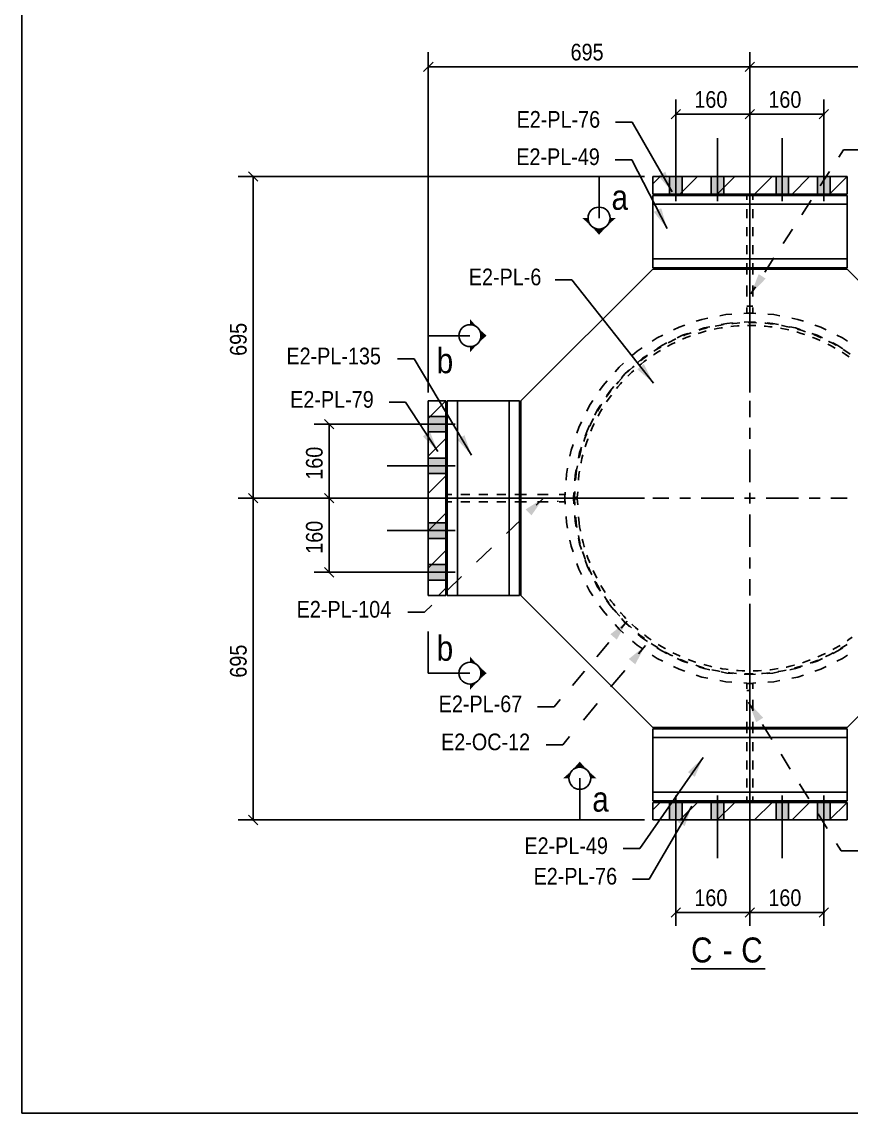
# Model space of a CAD drawing. Header units: millimetres. Extents: x 67 to 383, y 106 to 148.
# Drawn here: x 233.08 to 249.11, y 106.12 to 127.19 of the extents above; entities that cross this region are included whole.
import ezdxf

# ---------------------------------------------------------------- set-up
doc = ezdxf.new("R2010")
doc.units = ezdxf.units.MM
doc.linetypes.add('XKITLINE00', pattern=[0])
doc.styles.add('ARIAL', font='ARIAL.TTF')

msp = doc.modelspace()

# ---------------------------------------------------------------- linework, layer by layer
at = {"color": 5, "linetype": 'XKITLINE00'}
for p, q in [((233.084, 106.116), (233.084, 147.943)), ((299.851, 106.116), (233.084, 106.116))]:
    msp.add_line(p, q, dxfattribs=at)
at = {"linetype": 'XKITLINE00'}
for p, q in [((240.938, 120.026), (240.938, 126.601)), ((247.15, 120.026), (247.15, 126.601)), ((247.15, 120.026), (247.15, 126.601)), ((241.029, 126.407), (240.847, 126.225)), ((240.938, 126.316), (247.15, 126.316)), ((247.241, 126.407), (247.059, 126.225)), ((247.241, 126.407), (247.059, 126.225)), ((247.15, 126.316), (253.362, 126.316)), ((245.72, 124.905), (245.72, 125.687)), ((247.15, 120.026), (247.15, 125.687)), ((247.15, 120.026), (247.15, 125.687)), ((248.58, 124.905), (248.58, 125.687)), ((245.811, 125.493), (245.629, 125.311)), ((245.72, 125.402), (247.15, 125.402)), ((247.241, 125.493), (247.059, 125.311)), ((247.241, 125.493), (247.059, 125.311)), ((247.15, 125.402), (248.58, 125.402)), ((248.671, 125.493), (248.489, 125.311)), ((244.874, 125.246), (244.553, 125.246)), ((245.65, 123.903), (244.874, 125.246)), ((244.868, 124.524), (244.546, 124.524)), ((245.549, 123.194), (244.868, 124.524)), ((248.866, 124.572), (248.956, 124.711)), ((248.956, 124.711), (249.277, 124.711)), ((245.112, 124.2), (237.267, 124.2)), ((237.462, 124.291), (237.644, 124.109)), ((237.553, 117.988), (237.553, 124.2)), ((244.236, 124.2), (245.04, 124.2)), ((244.236, 124.2), (244.236, 123.396)), ((248.509, 124.017), (248.688, 124.294)), ((247.093, 123.859), (247.207, 123.859)), ((247.093, 123.833), (247.093, 123.746)), ((247.207, 123.833), (247.207, 123.746)), ((248.152, 123.461), (248.331, 123.739)), ((247.093, 123.571), (247.093, 123.397)), ((247.207, 123.571), (247.207, 123.397)), ((247.093, 123.223), (247.093, 123.049)), ((247.207, 123.223), (247.207, 123.049)), ((247.795, 122.905), (247.973, 123.183)), ((247.093, 122.875), (247.093, 122.7)), ((247.207, 122.875), (247.207, 122.7)), ((247.438, 122.35), (247.616, 122.628)), ((247.093, 122.526), (247.093, 122.439)), ((247.093, 122.412), (247.093, 122.306)), ((247.207, 122.526), (247.207, 122.439)), ((247.207, 122.412), (247.207, 122.306)), ((243.713, 122.204), (243.391, 122.204)), ((245.287, 120.212), (243.713, 122.204)), ((247.093, 122.094), (247.093, 121.882)), ((247.17, 121.933), (247.259, 122.072)), ((247.207, 122.094), (247.207, 121.882)), ((247.093, 121.697), (247.207, 121.697)), ((247.093, 121.669), (247.093, 121.563)), ((247.207, 121.669), (247.207, 121.563)), ((246.114, 121.404), (246.224, 121.441)), ((246.224, 121.441), (246.339, 121.464)), ((246.568, 121.51), (246.683, 121.533)), ((246.705, 121.364), (246.596, 121.342)), ((246.683, 121.533), (246.8, 121.54)), ((246.816, 121.371), (246.705, 121.364)), ((246.799, 121.361), (246.825, 121.364)), ((246.825, 121.364), (246.904, 121.37)), ((246.904, 121.37), (246.959, 121.374)), ((247.033, 121.556), (247.15, 121.563)), ((247.15, 121.393), (247.039, 121.386)), ((247.093, 121.563), (247.207, 121.563)), ((247.12, 121.379), (247.143, 121.379)), ((247.143, 121.379), (247.222, 121.378)), ((247.15, 121.563), (247.266, 121.556)), ((247.261, 121.386), (247.15, 121.393)), ((247.222, 121.378), (247.281, 121.376)), ((247.441, 121.366), (247.46, 121.365)), ((247.46, 121.365), (247.539, 121.357)), ((247.594, 121.364), (247.483, 121.371)), ((247.5, 121.54), (247.616, 121.533)), ((247.703, 121.342), (247.594, 121.364)), ((247.616, 121.533), (247.731, 121.51)), ((247.96, 121.464), (248.075, 121.441)), ((248.075, 121.441), (248.186, 121.404)), ((245.677, 121.239), (245.782, 121.291)), ((245.782, 121.291), (245.892, 121.329)), ((245.952, 121.17), (245.847, 121.134)), ((245.901, 121.141), (245.975, 121.169)), ((245.975, 121.169), (246.016, 121.184)), ((246.217, 121.189), (246.152, 121.17)), ((246.269, 121.277), (246.163, 121.241)), ((246.169, 121.234), (246.201, 121.244)), ((246.201, 121.244), (246.278, 121.265)), ((246.293, 121.21), (246.217, 121.189)), ((246.378, 121.299), (246.269, 121.277)), ((246.278, 121.265), (246.324, 121.277)), ((246.307, 121.214), (246.293, 121.21)), ((246.521, 121.263), (246.463, 121.251)), ((246.481, 121.312), (246.511, 121.318)), ((246.511, 121.318), (246.589, 121.332)), ((246.598, 121.276), (246.521, 121.263)), ((246.589, 121.332), (246.639, 121.34)), ((246.622, 121.28), (246.598, 121.276)), ((246.831, 121.307), (246.781, 121.302)), ((246.909, 121.314), (246.831, 121.307)), ((246.941, 121.316), (246.909, 121.314)), ((247.143, 121.322), (247.102, 121.322)), ((247.221, 121.322), (247.143, 121.322)), ((247.263, 121.32), (247.221, 121.322)), ((247.455, 121.308), (247.423, 121.311)), ((247.533, 121.3), (247.455, 121.308)), ((247.583, 121.294), (247.533, 121.3)), ((247.539, 121.357), (247.601, 121.349)), ((247.765, 121.265), (247.742, 121.269)), ((247.76, 121.324), (247.775, 121.321)), ((247.841, 121.25), (247.765, 121.265)), ((247.775, 121.321), (247.853, 121.305)), ((247.9, 121.237), (247.841, 121.25)), ((247.853, 121.305), (247.917, 121.291)), ((248.031, 121.277), (247.922, 121.299)), ((248.136, 121.241), (248.031, 121.277)), ((248.069, 121.193), (248.056, 121.197)), ((248.144, 121.171), (248.069, 121.193)), ((248.073, 121.251), (248.084, 121.248)), ((248.084, 121.248), (248.161, 121.225)), ((248.209, 121.149), (248.144, 121.171)), ((248.161, 121.225), (248.227, 121.203)), ((248.453, 121.134), (248.347, 121.17)), ((248.378, 121.149), (248.386, 121.146)), ((248.407, 121.329), (248.518, 121.291)), ((248.518, 121.291), (248.623, 121.239)), ((240.938, 121.126), (240.938, 120.321)), ((240.938, 121.126), (241.742, 121.126)), ((245.265, 121.019), (245.362, 121.084)), ((245.447, 120.937), (245.355, 120.875)), ((245.362, 121.084), (245.467, 121.136)), ((245.547, 120.986), (245.447, 120.937)), ((245.637, 120.959), (245.568, 120.923)), ((245.574, 120.991), (245.611, 121.01)), ((245.611, 121.01), (245.682, 121.045)), ((245.704, 120.992), (245.637, 120.959)), ((245.682, 121.045), (245.718, 121.062)), ((245.847, 121.134), (245.747, 121.085)), ((245.922, 121.088), (245.85, 121.059)), ((245.866, 121.126), (245.901, 121.141)), ((245.995, 121.116), (245.922, 121.088)), ((246, 121.118), (245.995, 121.116)), ((248.365, 121.093), (248.361, 121.095)), ((248.437, 121.064), (248.365, 121.093)), ((248.386, 121.146), (248.459, 121.116)), ((248.509, 121.033), (248.437, 121.064)), ((248.553, 121.085), (248.453, 121.134)), ((248.459, 121.116), (248.527, 121.087)), ((248.72, 120.93), (248.654, 120.964)), ((248.672, 121.018), (248.676, 121.016)), ((248.676, 121.016), (248.746, 120.98)), ((248.746, 120.98), (248.814, 120.943)), ((248.852, 120.937), (248.752, 120.986)), ((248.832, 121.136), (248.937, 121.084)), ((248.945, 120.875), (248.852, 120.937)), ((248.937, 121.084), (249.035, 121.019)), ((244.885, 120.747), (244.973, 120.824)), ((244.973, 120.824), (245.071, 120.889)), ((245.17, 120.751), (245.077, 120.689)), ((245.138, 120.718), (245.164, 120.737)), ((245.3, 120.762), (245.285, 120.752)), ((245.297, 120.828), (245.335, 120.853)), ((245.365, 120.805), (245.3, 120.762)), ((245.335, 120.853), (245.402, 120.894)), ((245.421, 120.839), (245.365, 120.805)), ((245.402, 120.894), (245.433, 120.912)), ((245.568, 120.923), (245.56, 120.919)), ((248.788, 120.892), (248.72, 120.93)), ((248.796, 120.888), (248.788, 120.892)), ((248.988, 120.77), (248.934, 120.805)), ((248.952, 120.86), (248.953, 120.86)), ((248.953, 120.86), (249.02, 120.817)), ((249.053, 120.726), (248.988, 120.77)), ((249.02, 120.817), (249.085, 120.772)), ((249.068, 120.715), (249.053, 120.726)), ((249.085, 120.772), (249.087, 120.772)), ((240.666, 120.677), (240.344, 120.677)), ((241.771, 118.817), (240.666, 120.677)), ((244.545, 120.428), (244.622, 120.516)), ((244.622, 120.516), (244.71, 120.593)), ((244.833, 120.464), (244.891, 120.518)), ((244.891, 120.518), (244.913, 120.536)), ((245.077, 120.689), (244.993, 120.616)), ((245.048, 120.577), (245.028, 120.56)), ((245.036, 120.639), (245.075, 120.67)), ((245.109, 120.625), (245.048, 120.577)), ((245.075, 120.67), (245.138, 120.718)), ((245.154, 120.659), (245.109, 120.625)), ((244.664, 120.295), (244.681, 120.313)), ((244.742, 120.396), (244.669, 120.312)), ((244.826, 120.469), (244.742, 120.396)), ((244.815, 120.368), (244.79, 120.343)), ((244.794, 120.427), (244.833, 120.464)), ((244.871, 120.423), (244.815, 120.368)), ((244.906, 120.454), (244.871, 120.423)), ((244.248, 120.067), (244.313, 120.165)), ((244.313, 120.165), (244.39, 120.252)), ((244.522, 120.145), (244.448, 120.061)), ((244.574, 120.193), (244.611, 120.236)), ((244.602, 120.139), (244.574, 120.105)), ((244.653, 120.198), (244.602, 120.139)), ((244.611, 120.236), (244.664, 120.295)), ((244.679, 120.227), (244.653, 120.198)), ((244.376, 119.939), (244.412, 119.988)), ((244.412, 119.891), (244.382, 119.847)), ((244.448, 120.061), (244.387, 119.968)), ((244.412, 119.988), (244.459, 120.052)), ((244.457, 119.955), (244.412, 119.891)), ((244.475, 119.978), (244.457, 119.955)), ((244.459, 120.052), (244.472, 120.068)), ((240.5, 119.84), (240.179, 119.84)), ((241.122, 118.892), (240.5, 119.84)), ((244.002, 119.671), (244.054, 119.776)), ((244.054, 119.776), (244.119, 119.873)), ((244.201, 119.691), (244.152, 119.591)), ((244.263, 119.783), (244.201, 119.691)), ((244.204, 119.668), (244.236, 119.723)), ((244.236, 119.723), (244.278, 119.791)), ((244.285, 119.694), (244.246, 119.627)), ((244.278, 119.791), (244.287, 119.805)), ((244.295, 119.711), (244.285, 119.694)), ((247.15, 119.865), (247.15, 119.552)), ((238.93, 119.509), (239.112, 119.327)), ((243.847, 119.356), (243.898, 119.461)), ((244.087, 119.443), (244.122, 119.514)), ((244.122, 119.514), (244.128, 119.526)), ((244.246, 119.627), (244.216, 119.572)), ((240.205, 119.418), (238.735, 119.418)), ((239.021, 117.988), (239.021, 119.418)), ((243.809, 119.246), (243.847, 119.356)), ((244.004, 119.291), (243.968, 119.186)), ((244.053, 119.391), (244.004, 119.291)), ((244.058, 119.381), (244.087, 119.443)), ((244.105, 119.347), (244.077, 119.282)), ((244.138, 119.418), (244.105, 119.347)), ((244.143, 119.428), (244.138, 119.418)), ((247.15, 119.344), (247.15, 119.135)), ((243.94, 119.082), (243.964, 119.15)), ((243.964, 119.15), (243.992, 119.224)), ((243.991, 119.056), (243.967, 118.982)), ((244.017, 119.13), (243.991, 119.056)), ((243.992, 119.224), (243.995, 119.233)), ((244.018, 119.132), (244.017, 119.13)), ((243.674, 118.799), (243.696, 118.913)), ((243.696, 118.913), (243.734, 119.024)), ((243.861, 118.869), (243.839, 118.76)), ((243.851, 118.773), (243.869, 118.846)), ((243.897, 118.975), (243.861, 118.869)), ((243.869, 118.846), (243.89, 118.923)), ((243.89, 118.923), (243.892, 118.928)), ((243.967, 118.982), (243.966, 118.979)), ((247.15, 118.927), (247.15, 118.301)), ((243.888, 118.68), (243.886, 118.668)), ((243.905, 118.756), (243.888, 118.68)), ((243.922, 118.825), (243.905, 118.756)), ((243.598, 118.338), (243.605, 118.455)), ((243.605, 118.455), (243.628, 118.569)), ((243.774, 118.433), (243.767, 118.321)), ((243.796, 118.542), (243.774, 118.433)), ((243.783, 118.343), (243.791, 118.457)), ((243.791, 118.457), (243.803, 118.535)), ((243.803, 118.535), (243.817, 118.613)), ((243.817, 118.613), (243.817, 118.615)), ((243.847, 118.449), (243.84, 118.337)), ((243.857, 118.51), (243.847, 118.449)), ((243.847, 118.449), (243.847, 118.449)), ((245.112, 117.988), (237.267, 117.988)), ((245.112, 117.988), (237.267, 117.988)), ((237.462, 118.079), (237.644, 117.897)), ((237.462, 118.079), (237.644, 117.897)), ((237.553, 111.776), (237.553, 117.988)), ((245.112, 117.988), (238.735, 117.988)), ((245.112, 117.988), (238.735, 117.988)), ((238.93, 118.079), (239.112, 117.897)), ((238.93, 118.079), (239.112, 117.897)), ((239.021, 116.558), (239.021, 117.988)), ((241.278, 117.917), (241.278, 118.059)), ((241.305, 118.059), (241.392, 118.059)), ((241.566, 118.059), (241.741, 118.059)), ((241.915, 118.059), (242.089, 118.059)), ((242.263, 118.059), (242.437, 118.059)), ((242.611, 118.059), (242.699, 118.059)), ((242.712, 118.021), (242.712, 117.917)), ((242.725, 118.059), (242.832, 118.059)), ((243.165, 117.992), (243.021, 117.855)), ((243.044, 118.059), (243.256, 118.059)), ((243.468, 118.059), (243.574, 118.059)), ((243.574, 118.059), (243.574, 117.917)), ((243.575, 117.988), (243.582, 118.105)), ((243.582, 117.871), (243.575, 117.988)), ((243.752, 118.099), (243.745, 117.988)), ((243.752, 117.877), (243.745, 117.988)), ((243.76, 118.001), (243.768, 118.115)), ((243.76, 118.001), (243.816, 118.001)), ((243.824, 118.113), (243.816, 118.001)), ((245.586, 117.988), (245.273, 117.988)), ((246.003, 117.988), (245.794, 117.988)), ((246.837, 117.988), (246.211, 117.988)), ((247.254, 117.988), (247.045, 117.988)), ((247.15, 118.092), (247.15, 117.884)), ((248.088, 117.988), (247.463, 117.988)), ((248.505, 117.988), (248.297, 117.988)), ((249.027, 117.988), (248.714, 117.988)), ((241.305, 117.917), (241.392, 117.917)), ((241.566, 117.917), (241.741, 117.917)), ((241.915, 117.917), (242.089, 117.917)), ((242.263, 117.917), (242.437, 117.917)), ((242.611, 117.917), (242.699, 117.917)), ((242.725, 117.917), (242.832, 117.917)), ((243.044, 117.917), (243.256, 117.917)), ((243.44, 117.917), (243.44, 117.936)), ((243.468, 117.917), (243.574, 117.917)), ((243.816, 117.975), (243.76, 117.975)), ((243.768, 117.857), (243.76, 117.975)), ((243.816, 117.975), (243.825, 117.859)), ((242.733, 117.579), (242.445, 117.304)), ((243.605, 117.521), (243.598, 117.638)), ((243.774, 117.544), (243.767, 117.655)), ((243.793, 117.505), (243.785, 117.623)), ((243.841, 117.629), (243.849, 117.514)), ((247.15, 117.675), (247.15, 117.05)), ((243.628, 117.407), (243.605, 117.521)), ((243.774, 117.544), (243.796, 117.434)), ((243.805, 117.427), (243.793, 117.505)), ((243.793, 117.505), (243.793, 117.505)), ((243.806, 117.426), (243.805, 117.427)), ((243.849, 117.514), (243.861, 117.436)), ((243.861, 117.436), (243.875, 117.359)), ((243.875, 117.359), (243.876, 117.355)), ((243.696, 117.063), (243.674, 117.177)), ((243.853, 117.193), (243.836, 117.268)), ((243.839, 117.216), (243.861, 117.107)), ((243.873, 117.116), (243.853, 117.193)), ((243.911, 117.198), (243.928, 117.131)), ((242.158, 117.028), (241.87, 116.752)), ((243.734, 116.952), (243.696, 117.063)), ((243.861, 117.107), (243.897, 117.001)), ((243.874, 117.111), (243.873, 117.116)), ((243.942, 116.888), (243.919, 116.957)), ((243.928, 117.131), (243.949, 117.056)), ((243.949, 117.056), (243.952, 117.042)), ((243.847, 116.62), (243.809, 116.731)), ((243.969, 116.813), (243.942, 116.888)), ((243.968, 116.791), (244.004, 116.685)), ((243.972, 116.805), (243.969, 116.813)), ((244.002, 116.889), (244.022, 116.833)), ((244.022, 116.833), (244.05, 116.76)), ((244.05, 116.76), (244.059, 116.739)), ((247.15, 116.841), (247.15, 116.632)), ((240.205, 116.558), (238.735, 116.558)), ((238.93, 116.649), (239.112, 116.467)), ((243.898, 116.515), (243.847, 116.62)), ((244.004, 116.685), (244.053, 116.585)), ((244.059, 116.593), (244.032, 116.656)), ((244.093, 116.52), (244.059, 116.593)), ((244.098, 116.509), (244.093, 116.52)), ((244.122, 116.591), (244.144, 116.545)), ((244.144, 116.545), (244.179, 116.475)), ((241.582, 116.477), (241.295, 116.201)), ((244.054, 116.2), (244.002, 116.305)), ((244.152, 116.385), (244.201, 116.286)), ((244.203, 116.309), (244.172, 116.366)), ((244.179, 116.475), (244.193, 116.447)), ((244.244, 116.241), (244.203, 116.309)), ((244.271, 116.306), (244.292, 116.27)), ((247.15, 116.424), (247.15, 116.111)), ((244.119, 116.103), (244.054, 116.2)), ((244.201, 116.286), (244.263, 116.193)), ((244.252, 116.227), (244.244, 116.241)), ((244.292, 116.27), (244.333, 116.203)), ((244.333, 116.203), (244.356, 116.169)), ((244.374, 116.041), (244.339, 116.091)), ((241.007, 115.926), (240.863, 115.788)), ((244.313, 115.812), (244.248, 115.909)), ((244.42, 115.976), (244.374, 116.041)), ((244.387, 116.008), (244.448, 115.915)), ((244.432, 115.96), (244.42, 115.976)), ((244.447, 116.036), (244.466, 116.01)), ((244.448, 115.915), (244.522, 115.832)), ((244.466, 116.01), (244.513, 115.948)), ((244.513, 115.948), (244.544, 115.908)), ((247.15, 115.95), (247.15, 109.733)), ((247.15, 115.95), (247.15, 109.733)), ((240.863, 115.788), (240.542, 115.788)), ((244.39, 115.724), (244.313, 115.812)), ((244.568, 115.789), (244.531, 115.834)), ((244.62, 115.729), (244.568, 115.789)), ((244.636, 115.712), (244.62, 115.729)), ((244.647, 115.785), (244.663, 115.767)), ((244.663, 115.767), (244.715, 115.71)), ((244.715, 115.71), (244.756, 115.667)), ((244.622, 115.46), (244.545, 115.548)), ((244.71, 115.383), (244.622, 115.46)), ((244.778, 115.616), (244.661, 115.478)), ((244.669, 115.664), (244.742, 115.58)), ((244.742, 115.58), (244.826, 115.507)), ((244.785, 115.557), (244.747, 115.595)), ((244.843, 115.503), (244.785, 115.557)), ((244.863, 115.484), (244.843, 115.503)), ((244.871, 115.554), (244.882, 115.544)), ((244.882, 115.544), (244.94, 115.492)), ((244.94, 115.492), (244.991, 115.447)), ((240.938, 114.61), (240.938, 115.414)), ((245.023, 115.347), (244.985, 115.378)), ((244.993, 115.36), (245.077, 115.287)), ((245.086, 115.297), (245.023, 115.347)), ((245.077, 115.287), (245.17, 115.225)), ((245.111, 115.279), (245.086, 115.297)), ((245.116, 115.346), (245.12, 115.342)), ((245.12, 115.342), (245.183, 115.296)), ((245.183, 115.296), (245.246, 115.251)), ((249.028, 115.234), (249.064, 115.258)), ((249.064, 115.258), (249.128, 115.304)), ((244.426, 115.202), (244.191, 114.927)), ((244.973, 115.152), (244.885, 115.229)), ((245.071, 115.087), (244.973, 115.152)), ((245.131, 115.143), (244.998, 114.983)), ((245.28, 115.159), (245.242, 115.185)), ((245.347, 115.116), (245.28, 115.159)), ((245.377, 115.098), (245.347, 115.116)), ((245.355, 115.101), (245.447, 115.039)), ((245.38, 115.162), (245.444, 115.123)), ((245.444, 115.123), (245.511, 115.084)), ((245.447, 115.039), (245.547, 114.99)), ((245.511, 115.084), (245.519, 115.08)), ((248.752, 114.99), (248.852, 115.039)), ((248.754, 115.065), (248.8, 115.091)), ((248.8, 115.091), (248.868, 115.131)), ((248.852, 115.039), (248.945, 115.101)), ((248.868, 115.131), (248.893, 115.146)), ((248.897, 115.082), (248.896, 115.081)), ((248.965, 115.124), (248.897, 115.082)), ((249.031, 115.167), (248.965, 115.124)), ((249.032, 115.167), (249.031, 115.167)), ((245.362, 114.892), (245.265, 114.957)), ((245.467, 114.84), (245.362, 114.892)), ((245.553, 114.996), (245.516, 115.017)), ((245.624, 114.96), (245.553, 114.996)), ((245.659, 114.943), (245.624, 114.96)), ((245.661, 115.005), (245.72, 114.976)), ((245.72, 114.976), (245.791, 114.943)), ((245.747, 114.892), (245.847, 114.842)), ((245.791, 114.943), (245.806, 114.937)), ((245.84, 114.86), (245.805, 114.875)), ((245.914, 114.83), (245.84, 114.86)), ((245.847, 114.842), (245.952, 114.807)), ((245.954, 114.815), (245.914, 114.83)), ((245.955, 114.875), (246.008, 114.855)), ((246.008, 114.855), (246.082, 114.83)), ((246.082, 114.83), (246.107, 114.821)), ((248.164, 114.812), (248.231, 114.834)), ((248.231, 114.834), (248.305, 114.86)), ((248.305, 114.86), (248.316, 114.864)), ((248.399, 114.835), (248.325, 114.807)), ((248.347, 114.807), (248.453, 114.842)), ((248.466, 114.863), (248.399, 114.835)), ((248.453, 114.842), (248.553, 114.892)), ((248.465, 114.924), (248.522, 114.949)), ((248.522, 114.949), (248.593, 114.982)), ((248.593, 114.982), (248.611, 114.991)), ((248.617, 114.931), (248.613, 114.929)), ((248.689, 114.966), (248.617, 114.931)), ((248.756, 115.002), (248.689, 114.966)), ((248.937, 114.892), (248.832, 114.84)), ((249.035, 114.957), (248.937, 114.892)), ((243.956, 114.651), (243.721, 114.375)), ((244.732, 114.664), (244.465, 114.345)), ((245.782, 114.685), (245.677, 114.737)), ((245.892, 114.647), (245.782, 114.685)), ((246.139, 114.751), (246.106, 114.762)), ((246.215, 114.728), (246.139, 114.751)), ((246.163, 114.735), (246.269, 114.699)), ((246.26, 114.716), (246.215, 114.728)), ((246.261, 114.775), (246.306, 114.762)), ((246.269, 114.699), (246.378, 114.677)), ((246.306, 114.762), (246.382, 114.743)), ((246.382, 114.743), (246.417, 114.736)), ((246.447, 114.671), (246.416, 114.678)), ((246.525, 114.655), (246.447, 114.671)), ((246.574, 114.646), (246.525, 114.655)), ((246.574, 114.704), (246.612, 114.697)), ((246.596, 114.634), (246.705, 114.612)), ((246.612, 114.697), (246.689, 114.686)), ((246.689, 114.686), (246.733, 114.68)), ((246.76, 114.619), (246.733, 114.623)), ((246.839, 114.611), (246.76, 114.619)), ((246.893, 114.664), (246.922, 114.662)), ((246.922, 114.662), (247.001, 114.657)), ((247.001, 114.657), (247.054, 114.655)), ((247.215, 114.655), (247.235, 114.655)), ((247.235, 114.655), (247.313, 114.658)), ((247.313, 114.658), (247.376, 114.662)), ((247.536, 114.619), (247.474, 114.613)), ((247.536, 114.676), (247.547, 114.677)), ((247.547, 114.677), (247.624, 114.688)), ((247.594, 114.612), (247.703, 114.634)), ((247.624, 114.688), (247.695, 114.699)), ((247.711, 114.644), (247.695, 114.641)), ((247.789, 114.658), (247.711, 114.644)), ((247.853, 114.671), (247.789, 114.658)), ((247.853, 114.729), (247.855, 114.729)), ((247.855, 114.729), (247.931, 114.747)), ((247.922, 114.677), (248.031, 114.699)), ((247.931, 114.747), (248.007, 114.766)), ((248.007, 114.766), (248.01, 114.767)), ((248.022, 114.711), (248.01, 114.708)), ((248.098, 114.732), (248.022, 114.711)), ((248.031, 114.699), (248.136, 114.735)), ((248.164, 114.752), (248.098, 114.732)), ((248.325, 114.807), (248.316, 114.804)), ((248.518, 114.685), (248.407, 114.647)), ((248.623, 114.737), (248.518, 114.685)), ((240.938, 114.61), (241.742, 114.61)), ((246.224, 114.535), (246.114, 114.572)), ((246.339, 114.512), (246.224, 114.535)), ((246.683, 114.443), (246.568, 114.466)), ((246.8, 114.436), (246.683, 114.443)), ((246.705, 114.612), (246.816, 114.605)), ((246.893, 114.607), (246.839, 114.611)), ((247.15, 114.413), (247.033, 114.421)), ((247.039, 114.59), (247.15, 114.583)), ((247.077, 114.598), (247.054, 114.599)), ((247.157, 114.597), (247.077, 114.598)), ((247.093, 114.413), (247.207, 114.413)), ((247.093, 114.307), (247.093, 114.413)), ((247.15, 114.583), (247.261, 114.59)), ((247.266, 114.421), (247.15, 114.413)), ((247.215, 114.598), (247.157, 114.597)), ((247.207, 114.307), (247.207, 114.413)), ((247.395, 114.606), (247.375, 114.605)), ((247.474, 114.613), (247.395, 114.606)), ((247.483, 114.605), (247.594, 114.612)), ((247.616, 114.443), (247.5, 114.436)), ((247.731, 114.466), (247.616, 114.443)), ((248.075, 114.535), (247.96, 114.512)), ((248.186, 114.572), (248.075, 114.535)), ((247.093, 114.279), (247.14, 114.279)), ((243.486, 114.1), (243.369, 113.962)), ((244.199, 114.025), (243.933, 113.706)), ((247.093, 113.882), (247.093, 114.094)), ((247.126, 114.049), (247.216, 113.906)), ((247.207, 113.882), (247.207, 114.094)), ((243.369, 113.962), (243.047, 113.962)), ((247.093, 113.564), (247.093, 113.67)), ((247.207, 113.564), (247.207, 113.67)), ((247.395, 113.619), (247.573, 113.332)), ((243.667, 113.387), (243.534, 113.227)), ((247.093, 113.45), (247.093, 113.537)), ((247.207, 113.45), (247.207, 113.537)), ((243.534, 113.227), (243.212, 113.227)), ((247.093, 113.102), (247.093, 113.276)), ((247.207, 113.102), (247.207, 113.276)), ((246.248, 112.985), (245.025, 111.224)), ((247.752, 113.045), (247.931, 112.758)), ((247.093, 112.753), (247.093, 112.927)), ((247.207, 112.753), (247.207, 112.927)), ((243.864, 111.776), (243.864, 112.581)), ((247.093, 112.405), (247.093, 112.579)), ((247.207, 112.405), (247.207, 112.579)), ((248.11, 112.471), (248.289, 112.184)), ((247.093, 112.144), (247.093, 112.231)), ((247.093, 112.117), (247.207, 112.117)), ((247.207, 112.144), (247.207, 112.231)), ((246.026, 112.046), (245.202, 110.634)), ((248.468, 111.897), (248.646, 111.61)), ((245.112, 111.776), (237.267, 111.776)), ((237.462, 111.867), (237.644, 111.685)), ((243.864, 111.776), (244.668, 111.776)), ((248.825, 111.323), (248.915, 111.18)), ((245.025, 111.224), (244.703, 111.224)), ((245.72, 111.072), (245.72, 109.733)), ((248.58, 111.072), (248.58, 109.733)), ((248.915, 111.18), (249.236, 111.18)), ((245.202, 110.634), (244.88, 110.634)), ((245.811, 110.081), (245.629, 109.899)), ((245.72, 109.99), (247.15, 109.99)), ((247.241, 110.081), (247.059, 109.899)), ((247.241, 110.081), (247.059, 109.899)), ((247.15, 109.99), (248.58, 109.99)), ((248.671, 110.081), (248.489, 109.899))]:
    msp.add_line(p, q, dxfattribs=at)
at = {"color": 3, "linetype": 'XKITLINE00'}
for p, q in [((245.72, 123.725), (245.72, 124.938)), ((246.524, 123.725), (246.524, 124.938)), ((247.775, 123.725), (247.775, 124.938)), ((248.58, 123.725), (248.58, 124.938)), ((245.599, 123.859), (245.599, 124.2)), ((245.84, 123.859), (245.84, 124.2)), ((246.403, 123.859), (246.403, 124.2)), ((246.645, 123.859), (246.645, 124.2)), ((247.655, 123.859), (247.655, 124.2)), ((247.896, 123.859), (247.896, 124.2)), ((248.459, 123.859), (248.459, 124.2)), ((248.7, 123.859), (248.7, 124.2)), ((241.278, 119.567), (240.938, 119.567)), ((241.456, 119.418), (240.143, 119.418)), ((241.278, 119.269), (240.938, 119.269)), ((241.278, 118.763), (240.938, 118.763)), ((241.456, 118.614), (240.143, 118.614)), ((241.278, 118.465), (240.938, 118.465)), ((241.456, 117.363), (240.143, 117.363)), ((241.278, 117.512), (240.938, 117.512)), ((241.278, 117.213), (240.938, 117.213)), ((241.456, 116.558), (240.143, 116.558)), ((241.278, 116.707), (240.938, 116.707)), ((241.278, 116.409), (240.938, 116.409)), ((245.599, 112.117), (245.599, 111.776)), ((245.72, 112.252), (245.72, 111.038)), ((245.84, 112.117), (245.84, 111.776)), ((246.404, 112.117), (246.404, 111.776)), ((246.524, 112.252), (246.524, 111.038)), ((246.645, 112.117), (246.645, 111.776)), ((247.655, 112.117), (247.655, 111.776)), ((247.776, 112.252), (247.776, 111.038)), ((247.896, 112.117), (247.896, 111.776)), ((248.459, 112.117), (248.459, 111.776)), ((248.58, 112.252), (248.58, 111.038)), ((248.701, 112.117), (248.701, 111.776))]:
    msp.add_line(p, q, dxfattribs=at)
at = {"color": 1, "linetype": 'XKITLINE00'}
for p, q in [((245.273, 124.058), (245.415, 124.2)), ((245.797, 123.859), (246.137, 124.2)), ((246.519, 123.859), (246.859, 124.2)), ((247.241, 123.859), (247.582, 124.2)), ((247.964, 123.859), (248.304, 124.2)), ((248.686, 123.859), (249.027, 124.2)), ((240.938, 119.525), (241.278, 119.865)), ((241.278, 119.865), (241.278, 119.865)), ((240.938, 118.802), (241.278, 119.143)), ((240.938, 118.08), (241.278, 118.42)), ((240.938, 117.357), (241.278, 117.698)), ((240.938, 116.635), (241.278, 116.976)), ((241.136, 116.111), (241.278, 116.253)), ((245.273, 111.975), (245.415, 112.117)), ((245.797, 111.776), (246.137, 112.117)), ((246.519, 111.776), (246.86, 112.117)), ((247.242, 111.776), (247.582, 112.117)), ((247.964, 111.776), (248.304, 112.117)), ((248.686, 111.776), (249.027, 112.117)), ((249.027, 112.117), (249.027, 112.117)), ((246.014, 108.904), (247.447, 108.904))]:
    msp.add_line(p, q, dxfattribs=at)
at = {"color": 2, "linetype": 'XKITLINE00'}
for p, q in [((245.273, 124.2), (245.273, 123.859)), ((249.027, 124.2), (245.273, 124.2)), ((249.027, 123.859), (249.027, 124.2)), ((245.273, 123.859), (249.027, 123.859)), ((245.273, 123.833), (249.027, 123.833)), ((245.273, 123.833), (245.273, 122.439)), ((247.093, 123.859), (247.093, 123.833)), ((247.207, 123.859), (247.207, 123.833)), ((249.027, 123.833), (249.027, 123.662)), ((249.027, 123.662), (245.273, 123.662)), ((249.027, 123.662), (249.027, 122.439)), ((242.725, 119.865), (245.273, 122.412)), ((245.273, 122.609), (249.027, 122.609)), ((245.273, 122.439), (249.027, 122.439)), ((245.273, 122.412), (249.027, 122.412)), ((247.093, 122.439), (247.093, 122.412)), ((247.093, 122.426), (247.207, 122.426)), ((247.207, 122.439), (247.207, 122.412)), ((249.027, 122.412), (251.574, 119.865)), ((240.938, 116.111), (240.938, 119.865)), ((240.938, 119.865), (241.278, 119.865)), ((241.278, 119.865), (241.278, 116.111)), ((241.305, 116.111), (241.305, 119.865)), ((241.305, 119.865), (242.699, 119.865)), ((241.504, 116.111), (241.504, 119.865)), ((242.5, 116.111), (242.5, 119.865)), ((242.699, 119.865), (242.699, 116.111)), ((242.725, 116.111), (242.725, 119.865)), ((241.278, 118.059), (241.305, 118.059)), ((242.712, 118.059), (242.699, 118.059)), ((242.712, 118.059), (242.725, 118.059)), ((242.712, 117.917), (242.712, 118.059)), ((241.278, 117.917), (241.305, 117.917)), ((242.699, 117.917), (242.712, 117.917)), ((242.712, 117.917), (242.725, 117.917)), ((241.278, 116.111), (240.938, 116.111)), ((242.699, 116.111), (241.305, 116.111)), ((245.273, 113.564), (242.725, 116.111)), ((251.574, 116.111), (249.027, 113.564)), ((249.027, 113.564), (245.273, 113.564)), ((247.093, 113.537), (247.093, 113.564)), ((247.207, 113.537), (247.207, 113.564)), ((245.273, 113.537), (249.027, 113.537)), ((245.273, 112.144), (245.273, 113.537)), ((245.273, 113.367), (249.027, 113.367)), ((247.093, 113.55), (247.207, 113.55)), ((249.027, 112.144), (249.027, 113.537)), ((245.273, 112.314), (249.027, 112.314)), ((249.027, 112.144), (245.273, 112.144)), ((245.273, 111.776), (245.273, 112.117)), ((245.273, 112.117), (249.027, 112.117)), ((247.093, 112.117), (247.093, 112.144)), ((247.207, 112.117), (247.207, 112.144)), ((249.027, 112.117), (249.027, 111.776)), ((249.027, 111.776), (245.273, 111.776))]:
    msp.add_line(p, q, dxfattribs=at)
at = {"linetype": 'XKITLINE00'}
for centre in [(244.236, 123.396), (241.742, 121.126), (241.742, 114.61), (243.864, 112.581)]:
    msp.add_circle(centre, 0.212, dxfattribs=at)
for p in [(240.938, 126.316), (247.15, 126.316), (247.15, 126.316), (245.72, 125.402), (247.15, 125.402), (247.15, 125.402), (248.58, 125.402), (237.553, 124.2), (239.021, 119.418), (237.553, 117.988), (237.553, 117.988), (239.021, 117.988), (239.021, 117.988), (239.021, 116.558), (237.553, 111.776), (245.72, 109.99), (247.15, 109.99), (247.15, 109.99), (248.58, 109.99)]:
    msp.add_point(p)
at = {"linetype": 'Continuous'}
for points in [[(245.65, 123.903), (245.379, 124.211), (245.65, 123.903), (245.518, 124.292)], [(245.549, 123.194), (245.294, 123.515), (245.549, 123.194), (245.438, 123.588)], [(243.914, 123.396), (244.236, 123.074), (244.102, 123.233)], [(243.914, 123.396), (244.102, 123.233), (244.087, 123.247)], [(243.914, 123.396), (244.087, 123.247), (244.073, 123.262)], [(243.914, 123.396), (244.073, 123.262), (244.06, 123.278)], [(243.914, 123.396), (244.06, 123.278), (244.05, 123.296)], [(243.914, 123.396), (244.05, 123.296), (244.041, 123.315)], [(243.914, 123.396), (244.041, 123.315), (244.033, 123.334)], [(243.914, 123.396), (244.033, 123.334), (244.028, 123.354)], [(243.914, 123.396), (244.028, 123.354), (244.025, 123.375)], [(244.023, 123.396), (243.914, 123.396), (244.025, 123.375)], [(244.236, 123.074), (244.558, 123.396), (244.4, 123.261)], [(244.236, 123.074), (244.4, 123.261), (244.386, 123.246)], [(244.558, 123.396), (244.412, 123.278), (244.4, 123.261)], [(244.558, 123.396), (244.423, 123.296), (244.412, 123.278)], [(244.558, 123.396), (244.432, 123.315), (244.423, 123.296)], [(244.558, 123.396), (244.439, 123.334), (244.432, 123.315)], [(244.558, 123.396), (244.444, 123.354), (244.439, 123.334)], [(244.558, 123.396), (244.447, 123.375), (244.444, 123.354)], [(244.558, 123.396), (244.448, 123.396), (244.447, 123.375)], [(244.236, 123.074), (244.119, 123.22), (244.102, 123.233)], [(244.236, 123.074), (244.136, 123.209), (244.119, 123.22)], [(244.236, 123.074), (244.155, 123.2), (244.136, 123.209)], [(244.236, 123.074), (244.175, 123.193), (244.155, 123.2)], [(244.236, 123.074), (244.195, 123.188), (244.175, 123.193)], [(244.236, 123.074), (244.215, 123.185), (244.195, 123.188)], [(244.236, 123.074), (244.236, 123.183), (244.215, 123.185)], [(244.236, 123.074), (244.386, 123.246), (244.37, 123.232)], [(244.236, 123.074), (244.37, 123.232), (244.353, 123.219)], [(244.236, 123.074), (244.353, 123.219), (244.336, 123.209)], [(244.236, 123.074), (244.336, 123.209), (244.317, 123.2)], [(244.236, 123.074), (244.317, 123.2), (244.297, 123.193)], [(244.236, 123.074), (244.297, 123.193), (244.277, 123.188)], [(244.236, 123.074), (244.277, 123.188), (244.257, 123.184)], [(244.236, 123.074), (244.257, 123.184), (244.236, 123.183)], [(247.17, 121.933), (247.32, 122.315), (247.17, 121.933), (247.455, 122.228)], [(241.742, 121.447), (241.742, 121.338), (241.763, 121.337)], [(241.742, 121.447), (241.763, 121.337), (241.784, 121.334)], [(241.742, 121.447), (241.784, 121.334), (241.804, 121.329)], [(241.742, 121.447), (241.804, 121.329), (241.823, 121.321)], [(241.742, 121.447), (241.823, 121.321), (241.842, 121.313)], [(241.742, 121.447), (241.842, 121.313), (241.86, 121.302)], [(241.742, 121.447), (241.86, 121.302), (241.877, 121.289)], [(242.064, 121.126), (241.742, 121.447), (241.877, 121.289)], [(242.064, 121.126), (241.877, 121.289), (241.892, 121.275)], [(242.064, 121.126), (241.892, 121.275), (241.906, 121.26)], [(242.064, 121.126), (241.906, 121.26), (241.918, 121.243)], [(242.064, 121.126), (241.918, 121.243), (241.929, 121.225)], [(242.064, 121.126), (241.929, 121.225), (241.938, 121.207)], [(242.064, 121.126), (241.938, 121.207), (241.945, 121.187)], [(242.064, 121.126), (241.945, 121.187), (241.95, 121.167)], [(242.064, 121.126), (241.95, 121.167), (241.953, 121.146)], [(241.742, 120.804), (242.064, 121.126), (241.905, 120.992)], [(241.742, 120.804), (241.905, 120.992), (241.891, 120.977)], [(241.742, 120.804), (241.891, 120.977), (241.876, 120.963)], [(241.742, 120.804), (241.876, 120.963), (241.859, 120.95)], [(241.742, 120.804), (241.859, 120.95), (241.842, 120.939)], [(241.742, 120.804), (241.842, 120.939), (241.823, 120.93)], [(242.064, 121.126), (241.918, 121.009), (241.905, 120.992)], [(242.064, 121.126), (241.928, 121.026), (241.918, 121.009)], [(242.064, 121.126), (241.937, 121.045), (241.928, 121.026)], [(242.064, 121.126), (241.945, 121.064), (241.937, 121.045)], [(242.064, 121.126), (241.95, 121.084), (241.945, 121.064)], [(242.064, 121.126), (241.953, 121.105), (241.95, 121.084)], [(242.064, 121.126), (241.953, 121.146), (241.955, 121.126)], [(242.064, 121.126), (241.955, 121.126), (241.953, 121.105)], [(241.742, 120.804), (241.823, 120.93), (241.803, 120.923)], [(241.742, 120.804), (241.803, 120.923), (241.783, 120.918)], [(241.742, 120.804), (241.783, 120.918), (241.763, 120.915)], [(241.742, 120.913), (241.742, 120.804), (241.763, 120.915)], [(245.287, 120.212), (244.975, 120.477), (245.287, 120.212), (245.101, 120.577)], [(241.122, 118.892), (240.834, 119.184), (241.122, 118.892), (240.969, 119.272)], [(241.771, 118.817), (241.496, 119.122), (241.771, 118.817), (241.635, 119.204)], [(243.165, 117.992), (242.93, 117.656), (243.165, 117.992), (242.818, 117.772)], [(244.778, 115.616), (244.579, 115.258), (244.778, 115.616), (244.456, 115.362)], [(245.131, 115.143), (244.935, 114.782), (245.131, 115.143), (244.811, 114.885)], [(241.742, 114.932), (241.742, 114.822), (241.763, 114.821)], [(241.742, 114.932), (241.763, 114.821), (241.784, 114.818)], [(241.742, 114.932), (241.784, 114.818), (241.804, 114.813)], [(241.742, 114.932), (241.804, 114.813), (241.823, 114.806)], [(241.742, 114.932), (241.823, 114.806), (241.842, 114.797)], [(241.742, 114.932), (241.842, 114.797), (241.86, 114.786)], [(241.742, 114.932), (241.86, 114.786), (241.877, 114.774)], [(242.064, 114.61), (241.742, 114.932), (241.877, 114.774)], [(242.064, 114.61), (241.877, 114.774), (241.892, 114.76)], [(242.064, 114.61), (241.892, 114.76), (241.906, 114.744)], [(242.064, 114.61), (241.906, 114.744), (241.918, 114.728)], [(242.064, 114.61), (241.918, 114.728), (241.929, 114.71)], [(242.064, 114.61), (241.929, 114.71), (241.938, 114.691)], [(242.064, 114.61), (241.938, 114.691), (241.945, 114.672)], [(242.064, 114.61), (241.945, 114.672), (241.95, 114.651)], [(242.064, 114.61), (241.95, 114.651), (241.953, 114.631)], [(242.064, 114.61), (241.953, 114.631), (241.955, 114.61)], [(241.742, 114.288), (242.064, 114.61), (241.905, 114.476)], [(241.742, 114.288), (241.905, 114.476), (241.891, 114.461)], [(241.742, 114.288), (241.891, 114.461), (241.876, 114.447)], [(241.742, 114.288), (241.876, 114.447), (241.859, 114.435)], [(241.742, 114.288), (241.859, 114.435), (241.842, 114.424)], [(241.742, 114.288), (241.842, 114.424), (241.823, 114.415)], [(241.742, 114.288), (241.823, 114.415), (241.803, 114.408)], [(241.742, 114.288), (241.803, 114.408), (241.783, 114.402)], [(242.064, 114.61), (241.918, 114.493), (241.905, 114.476)], [(242.064, 114.61), (241.928, 114.511), (241.918, 114.493)], [(242.064, 114.61), (241.937, 114.529), (241.928, 114.511)], [(242.064, 114.61), (241.945, 114.549), (241.937, 114.529)], [(242.064, 114.61), (241.95, 114.569), (241.945, 114.549)], [(242.064, 114.61), (241.953, 114.589), (241.95, 114.569)], [(242.064, 114.61), (241.955, 114.61), (241.953, 114.589)], [(241.742, 114.288), (241.783, 114.402), (241.763, 114.399)], [(241.742, 114.398), (241.742, 114.288), (241.763, 114.399)], [(247.126, 114.049), (247.407, 113.75), (247.126, 114.049), (247.271, 113.665)], [(246.248, 112.985), (246.085, 112.608), (246.248, 112.985), (245.953, 112.7)], [(243.864, 112.902), (243.542, 112.581), (243.7, 112.715)], [(243.864, 112.902), (243.7, 112.715), (243.714, 112.73)], [(243.864, 112.902), (243.714, 112.73), (243.729, 112.744)], [(243.864, 112.902), (243.729, 112.744), (243.746, 112.757)], [(243.864, 112.902), (243.746, 112.757), (243.764, 112.767)], [(243.864, 112.902), (243.764, 112.767), (243.782, 112.776)], [(243.864, 112.902), (243.782, 112.776), (243.802, 112.784)], [(243.864, 112.902), (243.802, 112.784), (243.822, 112.789)], [(243.864, 112.902), (243.822, 112.789), (243.843, 112.792)], [(243.864, 112.902), (243.843, 112.792), (243.864, 112.793)], [(243.864, 112.902), (243.864, 112.793), (243.884, 112.792)], [(243.864, 112.902), (243.884, 112.792), (243.905, 112.788)], [(243.864, 112.902), (243.905, 112.788), (243.925, 112.783)], [(243.864, 112.902), (243.925, 112.783), (243.944, 112.776)], [(243.864, 112.902), (243.944, 112.776), (243.963, 112.767)], [(243.864, 112.902), (243.963, 112.767), (243.981, 112.756)], [(243.864, 112.902), (243.981, 112.756), (243.997, 112.744)], [(244.185, 112.581), (243.864, 112.902), (243.997, 112.744)], [(244.185, 112.581), (243.997, 112.744), (244.013, 112.73)], [(244.185, 112.581), (244.013, 112.73), (244.027, 112.714)], [(243.542, 112.581), (243.687, 112.698), (243.7, 112.715)], [(243.542, 112.581), (243.677, 112.68), (243.687, 112.698)], [(243.542, 112.581), (243.668, 112.662), (243.677, 112.68)], [(243.542, 112.581), (243.661, 112.642), (243.668, 112.662)], [(243.542, 112.581), (243.655, 112.622), (243.661, 112.642)], [(243.542, 112.581), (243.652, 112.601), (243.655, 112.622)], [(243.542, 112.581), (243.651, 112.581), (243.652, 112.601)], [(244.185, 112.581), (244.027, 112.714), (244.039, 112.698)], [(244.185, 112.581), (244.039, 112.698), (244.05, 112.68)], [(244.185, 112.581), (244.05, 112.68), (244.059, 112.661)], [(244.185, 112.581), (244.059, 112.661), (244.066, 112.642)], [(244.185, 112.581), (244.066, 112.642), (244.071, 112.622)], [(244.185, 112.581), (244.071, 112.622), (244.075, 112.601)], [(244.076, 112.581), (244.185, 112.581), (244.075, 112.601)], [(246.026, 112.046), (245.893, 111.658), (246.026, 112.046), (245.754, 111.739)]]:
    msp.add_solid(points, dxfattribs=at)
at = {"color": 3, "linetype": 'Continuous'}
for points in [[(245.599, 123.859), (245.84, 123.859), (245.84, 124.2)], [(245.599, 123.859), (245.84, 124.2), (245.599, 124.2)], [(246.403, 123.859), (246.645, 123.859), (246.645, 124.2)], [(246.403, 123.859), (246.645, 124.2), (246.403, 124.2)], [(247.655, 123.859), (247.896, 123.859), (247.896, 124.2)], [(247.655, 123.859), (247.896, 124.2), (247.655, 124.2)], [(248.459, 123.859), (248.7, 123.859), (248.7, 124.2)], [(248.459, 123.859), (248.7, 124.2), (248.459, 124.2)], [(241.278, 119.269), (241.278, 119.567), (240.938, 119.567)], [(241.278, 119.269), (240.938, 119.567), (240.938, 119.269)], [(241.278, 118.465), (241.278, 118.763), (240.938, 118.763)], [(241.278, 118.465), (240.938, 118.763), (240.938, 118.465)], [(241.278, 117.213), (241.278, 117.512), (240.938, 117.512)], [(241.278, 117.213), (240.938, 117.512), (240.938, 117.213)], [(241.278, 116.409), (241.278, 116.707), (240.938, 116.707)], [(241.278, 116.409), (240.938, 116.707), (240.938, 116.409)], [(245.84, 112.117), (245.599, 112.117), (245.599, 111.776)], [(245.84, 112.117), (245.599, 111.776), (245.84, 111.776)], [(246.645, 112.117), (246.404, 112.117), (246.404, 111.776)], [(246.645, 112.117), (246.404, 111.776), (246.645, 111.776)], [(247.896, 112.117), (247.655, 112.117), (247.655, 111.776)], [(247.896, 112.117), (247.655, 111.776), (247.896, 111.776)], [(248.701, 112.117), (248.459, 112.117), (248.459, 111.776)], [(248.701, 112.117), (248.459, 111.776), (248.701, 111.776)]]:
    msp.add_solid(points, dxfattribs=at)

# ---------------------------------------------------------------- texts
at = {"color": 3, "style": 'ARIAL', "width": 0.85}
for s, p in [('695', (243.686, 126.44)), ('160', (246.077, 125.526)), ('160', (247.507, 125.526)), ('E2-PL-76', (242.643, 125.141)), ('E2-PL-49', (242.637, 124.42)), ('E2-PL-6', (241.72, 122.099)), ('E2-PL-135', (238.196, 120.573)), ('E2-PL-79', (238.269, 119.735)), ('E2-PL-104', (238.394, 115.683)), ('E2-PL-67', (241.138, 113.857)), ('E2-OC-12', (241.184, 113.123)), ('E2-PL-49', (242.794, 111.119)), ('E2-PL-76', (242.971, 110.53)), ('160', (246.077, 110.115)), ('160', (247.507, 110.115))]:
    msp.add_text(s, height=0.3218, dxfattribs=at).set_placement(p)
at = {"color": 1, "style": 'ARIAL', "width": 0.85}
for s, p in [('a', (244.477, 123.556)), ('b', (241.099, 120.402)), ('b', (241.099, 114.851)), ('a', (244.105, 111.937)), ('C', (246.014, 109.025)), ('C', (246.983, 109.025)), ('-', (246.624, 109.025))]:
    msp.add_text(s, height=0.483, dxfattribs=at).set_placement(p)
at = {"color": 3, "style": 'ARIAL', "width": 0.85}
for s, p in [('695', (237.428, 120.736)), ('160', (238.896, 118.345)), ('160', (238.896, 116.915)), ('695', (237.428, 114.524))]:
    msp.add_text(s, height=0.3218, rotation=90.0002, dxfattribs=at).set_placement(p)

doc.saveas('drawing.dxf')
